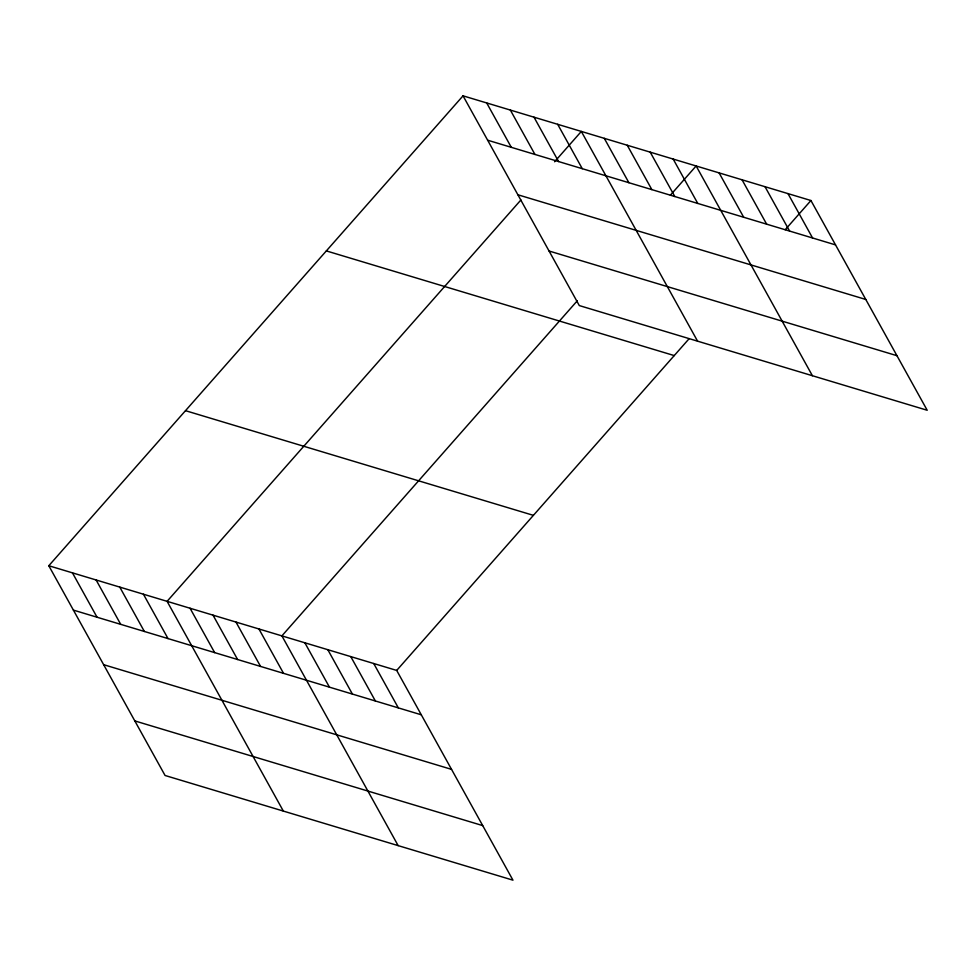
<?xml version="1.0" encoding="UTF-8"?>
<svg xmlns="http://www.w3.org/2000/svg" width="976" height="976" viewBox="0 0 976 976"><rect width="100%" height="100%" fill="white"/><g stroke="black" fill="none" stroke-linecap="round" stroke-linejoin="round"><path stroke-width="1.46" d="M48.8 565.738L396.695 670.427L512.961 880.169L165.066 775.481L48.8 565.738L463.039 95.831L810.934 200.519L927.2 410.262L579.305 305.573L463.039 95.831M520.903 199.97L167.091 601.338L283.345 811.08M554.575 161.772L581.33 131.431L697.584 341.173M577.267 300.815L281.893 635.876L398.147 845.619M670.378 195.188L696.132 165.969L812.398 375.711M396.695 670.427L689.093 338.733M785.18 229.738L810.934 200.519M487.634 140.202L835.529 244.891M517.89 194.773L865.785 299.461M549.049 251.003L896.944 355.691M326.338 250.905L674.245 355.581M185.501 410.676L533.396 515.352M73.395 610.11L421.29 714.798M103.639 664.68L451.546 769.369M134.81 720.91L482.705 825.598M787.974 193.602L812.569 237.973M765.013 186.697L789.608 231.068M742.053 179.791L766.648 224.163M719.092 172.886L743.688 217.245M673.172 159.064L697.767 203.435M650.211 152.158L674.806 196.518M627.251 145.241L651.846 189.612M604.29 138.336L628.886 182.707M557.674 124.306L582.269 168.677M534.006 117.193L558.601 161.565M510.35 110.068L534.946 154.44M486.695 102.956L511.29 147.327M373.735 663.521L398.33 707.881M350.774 656.604L375.37 700.975M327.814 649.699L352.409 694.07M304.854 642.794L329.449 687.153M258.933 628.971L283.528 673.342M235.972 622.066L260.568 666.437M213.012 615.148L237.607 659.52M190.052 608.243L214.647 652.615M143.423 594.213L168.018 638.585M119.767 587.101L144.363 631.472M96.112 579.976L120.707 624.347M72.456 572.863L97.051 617.235"/></g></svg>
